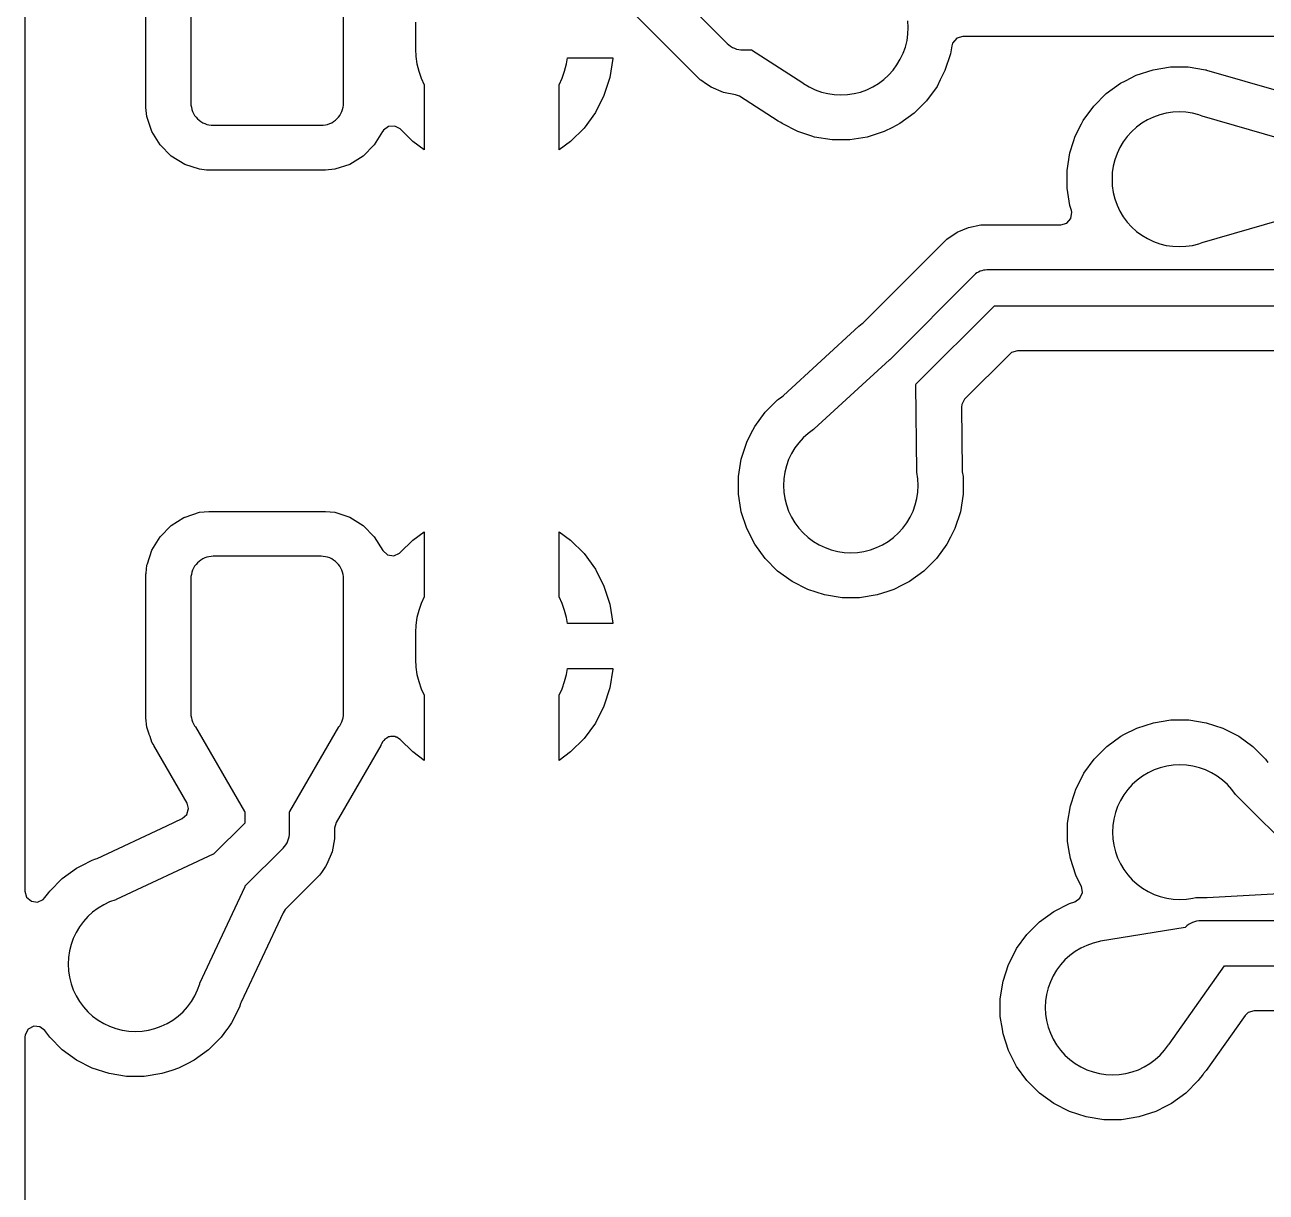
# Model space of a CAD drawing. Header units: metres. Extents: x 0.3 to 99.7, y 0.3 to 59.7.
# Drawn here: x 0.3 to 14.13, y 19.93 to 32.93 of the extents above; entities that cross this region are included whole.
import ezdxf

# ---------------------------------------------------------------- set-up
doc = ezdxf.new("R2010")
doc.units = ezdxf.units.M

msp = doc.modelspace()

# ---------------------------------------------------------------- linework, layer by layer
for points in [[(0.301, 36.45), (0.301, 23.281), (0.32, 23.214), (0.373, 23.169), (0.442, 23.159), (0.506, 23.188), (0.525, 23.209), (0.567, 23.266), (0.578, 23.282), (0.578, 23.282), (0.578, 23.282), (0.578, 23.282), (0.578, 23.282), (0.578, 23.282), (0.718, 23.422), (0.718, 23.422), (0.718, 23.422), (0.718, 23.422), (0.718, 23.422), (0.718, 23.422), (0.877, 23.537), (0.877, 23.537), (0.877, 23.537), (0.877, 23.537), (0.877, 23.537), (0.877, 23.537), (0.936, 23.568), (1.052, 23.627), (1.052, 23.627), (1.052, 23.627), (1.052, 23.627), (1.052, 23.627), (1.052, 23.627), (1.052, 23.627), (1.052, 23.627), (1.093, 23.64), (1.107, 23.645), (1.883, 24.008), (2.053, 24.088), (2.105, 24.134), (2.124, 24.201), (2.107, 24.262), (1.736, 24.904), (1.736, 24.904), (1.736, 24.904), (1.736, 24.904), (1.732, 24.914), (1.731, 24.915), (1.715, 24.941), (1.715, 24.941), (1.715, 24.941), (1.715, 24.941), (1.715, 24.941), (1.715, 24.941), (1.695, 25.002), (1.686, 25.024), (1.686, 25.024), (1.686, 25.024), (1.686, 25.024), (1.684, 25.03), (1.684, 25.03), (1.684, 25.03), (1.684, 25.03), (1.682, 25.04), (1.679, 25.051), (1.675, 25.064), (1.66, 25.108), (1.66, 25.108), (1.66, 25.108), (1.66, 25.108), (1.66, 25.108), (1.66, 25.108), (1.649, 25.211), (1.649, 25.211), (1.649, 25.211), (1.649, 25.211), (1.649, 26.811), (1.649, 26.811), (1.649, 26.811), (1.649, 26.811), (1.651, 26.824), (1.66, 26.913), (1.66, 26.913), (1.66, 26.913), (1.66, 26.913), (1.66, 26.913), (1.66, 26.913), (1.66, 26.913), (1.66, 26.913), (1.665, 26.927), (1.715, 27.08), (1.715, 27.08), (1.715, 27.08), (1.715, 27.08), (1.715, 27.08), (1.715, 27.08), (1.807, 27.229), (1.807, 27.229), (1.807, 27.229), (1.807, 27.229), (1.807, 27.229), (1.807, 27.229), (1.931, 27.353), (1.931, 27.353), (1.931, 27.353), (1.931, 27.353), (1.931, 27.353), (1.931, 27.353), (2.073, 27.441), (2.081, 27.446), (2.081, 27.446), (2.081, 27.446), (2.081, 27.446), (2.081, 27.446), (2.081, 27.446), (2.081, 27.446), (2.081, 27.446), (2.081, 27.446), (2.081, 27.446), (2.085, 27.447), (2.247, 27.501), (2.247, 27.501), (2.247, 27.501), (2.247, 27.501), (2.247, 27.501), (2.247, 27.501), (2.247, 27.501), (2.247, 27.501), (2.247, 27.501), (2.247, 27.501), (2.247, 27.501), (2.35, 27.511), (2.35, 27.511), (2.35, 27.511), (2.35, 27.511), (3.65, 27.511), (3.65, 27.511), (3.65, 27.511), (3.65, 27.511), (3.65, 27.511), (3.65, 27.511), (3.65, 27.511), (3.65, 27.511), (3.753, 27.501), (3.753, 27.501), (3.753, 27.501), (3.753, 27.501), (3.753, 27.501), (3.753, 27.501), (3.753, 27.501), (3.753, 27.501), (3.919, 27.446), (3.919, 27.446), (3.919, 27.446), (3.919, 27.446), (3.919, 27.446), (3.919, 27.446), (3.919, 27.446), (3.919, 27.446), (3.919, 27.446), (3.919, 27.446), (4.069, 27.353), (4.069, 27.353), (4.069, 27.353), (4.069, 27.353), (4.069, 27.353), (4.069, 27.353), (4.193, 27.229), (4.193, 27.229), (4.193, 27.229), (4.193, 27.229), (4.193, 27.229), (4.193, 27.229), (4.288, 27.074), (4.34, 27.027), (4.409, 27.016), (4.473, 27.044), (4.482, 27.052), (4.621, 27.19), (4.621, 27.19), (4.621, 27.19), (4.621, 27.19), (4.621, 27.19), (4.621, 27.19), (4.621, 27.19), (4.621, 27.19), (4.75, 27.284), (4.75, 27.284), (4.75, 27.284), (4.75, 27.284), (4.75, 27.284), (4.75, 27.284), (4.75, 27.284), (4.75, 27.284), (4.75, 27.284), (4.75, 27.284), (4.75, 27.284), (4.75, 27.284), (4.75, 27.284), (4.75, 27.284), (4.75, 27.284), (4.75, 27.284), (4.75, 27.284), (4.75, 27.284), (4.75, 27.284), (4.75, 27.284), (4.75, 27.284), (4.75, 27.284), (4.75, 27.284), (4.75, 27.284), (4.75, 27.284), (4.75, 27.284), (4.75, 27.284), (4.75, 27.284), (4.75, 27.284), (4.75, 27.284), (4.75, 27.284), (4.75, 27.284), (4.75, 27.284), (4.75, 27.284), (4.75, 27.284), (4.75, 27.284), (4.75, 27.284), (4.75, 27.284), (4.75, 27.284), (4.75, 27.284), (4.75, 27.284), (4.75, 27.284), (4.75, 27.284), (4.75, 27.284), (4.75, 27.284), (4.75, 27.284), (4.75, 26.56), (4.75, 26.56), (4.75, 26.56), (4.75, 26.56), (4.75, 26.56), (4.75, 26.56), (4.75, 26.56), (4.75, 26.56), (4.75, 26.56), (4.75, 26.56), (4.75, 26.56), (4.75, 26.56), (4.715, 26.486), (4.687, 26.407), (4.666, 26.327), (4.654, 26.244), (4.65, 26.161), (4.65, 25.861), (4.654, 25.777), (4.666, 25.695), (4.687, 25.614), (4.715, 25.535), (4.75, 25.462), (4.75, 25.462), (4.75, 25.462), (4.75, 25.462), (4.75, 25.462), (4.75, 25.462), (4.75, 25.462), (4.75, 25.462), (4.75, 25.462), (4.75, 25.462), (4.75, 25.462), (4.75, 25.462), (4.75, 24.737), (4.75, 24.737), (4.75, 24.737), (4.75, 24.737), (4.75, 24.737), (4.75, 24.737), (4.75, 24.737), (4.75, 24.737), (4.75, 24.737), (4.75, 24.737), (4.75, 24.737), (4.75, 24.737), (4.75, 24.737), (4.75, 24.737), (4.75, 24.737), (4.75, 24.737), (4.75, 24.737), (4.75, 24.737), (4.75, 24.737), (4.75, 24.737), (4.75, 24.737), (4.75, 24.737), (4.75, 24.737), (4.75, 24.737), (4.75, 24.737), (4.75, 24.737), (4.75, 24.737), (4.75, 24.737), (4.75, 24.737), (4.75, 24.737), (4.75, 24.737), (4.75, 24.737), (4.75, 24.737), (4.75, 24.737), (4.75, 24.737), (4.75, 24.737), (4.75, 24.737), (4.75, 24.737), (4.75, 24.737), (4.75, 24.737), (4.75, 24.737), (4.75, 24.737), (4.75, 24.737), (4.75, 24.737), (4.75, 24.737), (4.75, 24.737), (4.621, 24.831), (4.621, 24.831), (4.621, 24.831), (4.621, 24.831), (4.621, 24.831), (4.621, 24.831), (4.482, 24.97), (4.461, 24.981), (4.461, 24.981), (4.461, 24.981), (4.461, 24.981), (4.461, 24.981), (4.461, 24.981), (4.443, 24.996), (4.431, 24.997), (4.431, 24.997), (4.431, 24.997), (4.431, 24.997), (4.431, 24.997), (4.431, 24.997), (4.431, 24.997), (4.431, 24.997), (4.431, 24.997), (4.431, 24.997), (4.42, 25.003), (4.397, 25.002), (4.397, 25.002), (4.397, 25.002), (4.397, 25.002), (4.397, 25.002), (4.397, 25.002), (4.374, 25.005), (4.363, 24.999), (4.363, 24.999), (4.363, 24.999), (4.363, 24.999), (4.363, 24.999), (4.363, 24.999), (4.363, 24.999), (4.363, 24.999), (4.363, 24.999), (4.363, 24.999), (4.351, 24.998), (4.332, 24.984), (4.332, 24.984), (4.332, 24.984), (4.332, 24.984), (4.332, 24.984), (4.332, 24.984), (4.311, 24.974), (4.299, 24.959), (4.299, 24.959), (4.299, 24.959), (4.299, 24.959), (4.299, 24.959), (4.299, 24.959), (4.295, 24.956), (4.288, 24.947), (4.274, 24.923), (4.266, 24.908), (4.266, 24.908), (4.266, 24.908), (4.266, 24.908), (4.266, 24.908), (4.266, 24.908), (4.266, 24.908), (4.266, 24.908), (4.266, 24.908), (4.266, 24.908), (4.266, 24.908), (4.266, 24.908), (4.266, 24.908), (4.266, 24.908), (4.266, 24.908), (4.266, 24.908), (4.266, 24.908), (4.266, 24.908), (4.266, 24.908), (4.266, 24.908), (4.266, 24.908), (4.266, 24.908), (4.266, 24.908), (4.266, 24.908), (4.266, 24.908), (4.266, 24.908), (4.266, 24.908), (4.266, 24.908), (4.266, 24.908), (4.266, 24.908), (4.266, 24.908), (4.266, 24.908), (4.266, 24.908), (4.266, 24.908), (4.266, 24.908), (4.265, 24.906), (4.265, 24.906), (4.265, 24.906), (4.265, 24.906), (4.264, 24.904), (4.264, 24.904), (4.264, 24.904), (4.264, 24.904), (4.264, 24.904), (3.767, 24.045), (3.751, 23.983), (3.751, 23.862), (3.751, 23.862), (3.751, 23.862), (3.751, 23.862), (3.751, 23.862), (3.751, 23.862), (3.751, 23.862), (3.751, 23.862), (3.751, 23.862), (3.751, 23.862), (3.751, 23.862), (3.751, 23.862), (3.751, 23.862), (3.751, 23.862), (3.751, 23.862), (3.751, 23.862), (3.751, 23.862), (3.751, 23.862), (3.751, 23.862), (3.751, 23.862), (3.751, 23.862), (3.751, 23.862), (3.751, 23.862), (3.751, 23.862), (3.751, 23.862), (3.751, 23.862), (3.751, 23.862), (3.751, 23.862), (3.751, 23.862), (3.751, 23.862), (3.751, 23.862), (3.751, 23.862), (3.751, 23.862), (3.751, 23.862), (3.751, 23.862), (3.751, 23.862), (3.751, 23.862), (3.751, 23.862), (3.751, 23.862), (3.722, 23.717), (3.722, 23.717), (3.722, 23.717), (3.722, 23.717), (3.722, 23.717), (3.722, 23.717), (3.722, 23.717), (3.722, 23.717), (3.665, 23.58), (3.665, 23.58), (3.665, 23.58), (3.665, 23.58), (3.665, 23.58), (3.665, 23.58), (3.665, 23.58), (3.665, 23.58), (3.665, 23.58), (3.665, 23.58), (3.665, 23.58), (3.665, 23.58), (3.665, 23.58), (3.665, 23.58), (3.665, 23.58), (3.648, 23.555), (3.603, 23.487), (3.583, 23.457), (3.583, 23.457), (3.583, 23.457), (3.583, 23.457), (3.583, 23.457), (3.583, 23.457), (3.583, 23.457), (3.201, 23.075), (3.177, 23.04), (2.71, 22.043), (2.704, 22.028), (2.691, 21.988), (2.691, 21.988), (2.691, 21.988), (2.691, 21.988), (2.691, 21.988), (2.691, 21.988), (2.691, 21.988), (2.691, 21.988), (2.602, 21.812), (2.602, 21.812), (2.602, 21.812), (2.602, 21.812), (2.602, 21.812), (2.602, 21.812), (2.602, 21.812), (2.571, 21.771), (2.571, 21.771), (2.571, 21.771), (2.571, 21.771), (2.571, 21.771), (2.571, 21.771), (2.571, 21.771), (2.571, 21.769), (2.571, 21.769), (2.549, 21.738), (2.549, 21.738), (2.549, 21.738), (2.549, 21.738), (2.549, 21.738), (2.549, 21.738), (2.546, 21.735), (2.486, 21.653), (2.486, 21.653), (2.486, 21.653), (2.486, 21.653), (2.486, 21.653), (2.486, 21.653), (2.347, 21.514), (2.347, 21.514), (2.347, 21.514), (2.347, 21.514), (2.347, 21.514), (2.347, 21.514), (2.188, 21.398), (2.188, 21.398), (2.188, 21.398), (2.188, 21.398), (2.188, 21.398), (2.188, 21.398), (2.11, 21.359), (2.012, 21.309), (2.012, 21.309), (2.012, 21.309), (2.012, 21.309), (2.012, 21.309), (2.012, 21.309), (2.012, 21.309), (2.012, 21.309), (2.012, 21.309), (2.012, 21.309), (2.012, 21.309), (2.012, 21.309), (2.012, 21.309), (2.012, 21.309), (2.012, 21.309), (2.012, 21.309), (2.012, 21.309), (2.012, 21.309), (2.012, 21.309), (2.012, 21.309), (2.012, 21.309), (1.937, 21.284), (1.825, 21.248), (1.825, 21.248), (1.825, 21.248), (1.825, 21.248), (1.825, 21.248), (1.825, 21.248), (1.631, 21.217), (1.631, 21.217), (1.631, 21.217), (1.631, 21.217), (1.631, 21.217), (1.631, 21.217), (1.434, 21.217), (1.434, 21.217), (1.434, 21.217), (1.434, 21.217), (1.434, 21.217), (1.434, 21.217), (1.239, 21.248), (1.239, 21.248), (1.239, 21.248), (1.239, 21.248), (1.239, 21.248), (1.239, 21.248), (1.052, 21.309), (1.052, 21.309), (1.052, 21.309), (1.052, 21.309), (1.052, 21.309), (1.052, 21.309), (0.877, 21.398), (0.877, 21.398), (0.877, 21.398), (0.877, 21.398), (0.877, 21.398), (0.877, 21.398), (0.718, 21.514), (0.718, 21.514), (0.718, 21.514), (0.718, 21.514), (0.718, 21.514), (0.718, 21.514), (0.578, 21.653), (0.578, 21.653), (0.578, 21.653), (0.578, 21.653), (0.578, 21.653), (0.578, 21.653), (0.525, 21.727), (0.469, 21.77), (0.4, 21.776), (0.338, 21.743), (0.304, 21.682), (0.301, 21.654), (0.301, 11.315)], [(6.396, 34.45), (8.123, 32.723), (8.141, 32.707), (8.161, 32.692), (8.182, 32.679), (8.204, 32.669), (8.227, 32.661), (8.251, 32.655), (8.275, 32.651), (8.3, 32.65), (8.393, 32.65), (8.393, 32.65), (8.393, 32.65), (8.393, 32.65), (8.393, 32.65), (8.393, 32.65), (8.393, 32.65), (8.393, 32.65), (8.393, 32.65), (8.393, 32.65), (8.393, 32.65), (8.393, 32.65), (8.393, 32.65), (8.393, 32.65), (8.964, 32.283), (8.965, 32.282)], [(4.65, 32.961), (4.65, 32.661), (4.654, 32.577), (4.666, 32.495), (4.687, 32.414), (4.715, 32.335), (4.75, 32.262), (4.75, 32.262), (4.75, 32.262), (4.75, 32.262), (4.75, 32.262), (4.75, 32.262), (4.75, 32.262), (4.75, 32.262), (4.75, 32.262), (4.75, 32.262), (4.75, 31.537), (4.75, 31.537), (4.75, 31.537), (4.75, 31.537), (4.75, 31.537), (4.75, 31.537), (4.75, 31.537), (4.75, 31.537), (4.75, 31.537), (4.75, 31.537), (4.75, 31.537), (4.75, 31.537), (4.75, 31.537), (4.75, 31.537), (4.75, 31.537), (4.75, 31.537), (4.75, 31.537), (4.75, 31.537), (4.75, 31.537), (4.75, 31.537), (4.75, 31.537), (4.75, 31.537), (4.75, 31.537), (4.75, 31.537), (4.75, 31.537), (4.75, 31.537), (4.75, 31.537), (4.75, 31.537), (4.75, 31.537), (4.75, 31.537), (4.75, 31.537), (4.75, 31.537), (4.75, 31.537), (4.75, 31.537), (4.75, 31.537), (4.75, 31.537), (4.75, 31.537), (4.75, 31.537), (4.75, 31.537), (4.75, 31.537), (4.75, 31.537), (4.75, 31.537), (4.75, 31.537), (4.75, 31.537), (4.75, 31.537), (4.75, 31.537), (4.621, 31.631), (4.621, 31.631), (4.621, 31.631), (4.621, 31.631), (4.621, 31.631), (4.621, 31.631), (4.482, 31.77), (4.42, 31.803), (4.351, 31.798), (4.295, 31.756), (4.288, 31.747), (4.285, 31.741), (4.285, 31.741), (4.285, 31.741), (4.285, 31.741), (4.285, 31.741), (4.285, 31.741), (4.285, 31.741), (4.193, 31.592), (4.193, 31.592), (4.193, 31.592), (4.193, 31.592), (4.193, 31.592), (4.193, 31.592), (4.069, 31.468), (4.069, 31.468), (4.069, 31.468), (4.069, 31.468), (4.069, 31.468), (4.069, 31.468), (3.919, 31.376), (3.919, 31.376), (3.919, 31.376), (3.919, 31.376), (3.919, 31.376), (3.919, 31.376), (3.753, 31.321), (3.753, 31.321), (3.753, 31.321), (3.753, 31.321), (3.753, 31.321), (3.753, 31.321), (3.65, 31.31), (3.65, 31.31), (3.65, 31.31), (3.65, 31.31), (2.35, 31.31), (2.35, 31.31), (2.35, 31.31), (2.35, 31.31), (2.346, 31.311), (2.324, 31.313), (2.247, 31.321), (2.247, 31.321), (2.247, 31.321), (2.247, 31.321), (2.247, 31.321), (2.247, 31.321), (2.081, 31.376), (2.081, 31.376), (2.081, 31.376), (2.081, 31.376), (2.081, 31.376), (2.081, 31.376), (1.931, 31.468), (1.931, 31.468), (1.931, 31.468), (1.931, 31.468), (1.931, 31.468), (1.931, 31.468), (1.807, 31.592), (1.807, 31.592), (1.807, 31.592), (1.807, 31.592), (1.807, 31.592), (1.807, 31.592), (1.715, 31.741), (1.715, 31.741), (1.715, 31.741), (1.715, 31.741), (1.715, 31.741), (1.715, 31.741), (1.66, 31.908), (1.66, 31.908), (1.66, 31.908), (1.66, 31.908), (1.66, 31.908), (1.66, 31.908), (1.649, 32.011), (1.649, 32.011), (1.649, 32.011), (1.649, 32.011), (1.649, 33.611)], [(2.15, 33.561), (2.15, 32.061), (2.151, 32.036), (2.155, 32.012), (2.161, 31.988), (2.169, 31.965), (2.18, 31.943), (2.192, 31.922), (2.207, 31.902), (2.223, 31.884), (2.241, 31.867), (2.261, 31.853), (2.282, 31.84), (2.304, 31.83), (2.327, 31.821), (2.351, 31.815), (2.375, 31.812), (2.4, 31.811), (3.6, 31.811), (3.625, 31.812), (3.649, 31.815), (3.673, 31.821), (3.696, 31.83), (3.718, 31.84), (3.739, 31.853), (3.759, 31.867), (3.777, 31.884), (3.793, 31.902), (3.808, 31.922), (3.82, 31.943), (3.831, 31.965), (3.839, 31.988), (3.845, 32.012), (3.849, 32.036), (3.85, 32.061), (3.85, 33.561)], [(42.458, 32.799), (10.746, 32.799), (10.679, 32.78), (10.633, 32.727), (10.624, 32.695), (10.61, 32.607), (10.61, 32.607), (10.61, 32.607), (10.61, 32.607), (10.61, 32.607), (10.61, 32.607), (10.549, 32.42), (10.549, 32.42), (10.549, 32.42), (10.549, 32.42), (10.549, 32.42), (10.549, 32.42), (10.496, 32.317), (10.46, 32.245), (10.46, 32.245), (10.46, 32.245), (10.46, 32.245), (10.46, 32.245), (10.46, 32.245), (10.344, 32.085), (10.344, 32.085), (10.344, 32.085), (10.344, 32.085), (10.344, 32.085), (10.344, 32.085), (10.205, 31.946), (10.205, 31.946), (10.205, 31.946), (10.205, 31.946), (10.205, 31.946), (10.205, 31.946), (10.045, 31.83), (10.045, 31.83), (10.045, 31.83), (10.045, 31.83), (10.045, 31.83), (10.045, 31.83), (9.963, 31.788), (9.87, 31.741), (9.87, 31.741), (9.87, 31.741), (9.87, 31.741), (9.87, 31.741), (9.87, 31.741), (9.87, 31.741), (9.87, 31.741), (9.87, 31.741), (9.87, 31.741), (9.87, 31.741), (9.87, 31.741), (9.87, 31.741), (9.87, 31.741), (9.87, 31.741), (9.87, 31.741), (9.87, 31.741), (9.87, 31.741), (9.87, 31.741), (9.87, 31.741), (9.87, 31.741), (9.77, 31.709), (9.683, 31.68), (9.683, 31.68), (9.683, 31.68), (9.683, 31.68), (9.683, 31.68), (9.683, 31.68), (9.488, 31.649), (9.488, 31.649), (9.488, 31.649), (9.488, 31.649), (9.488, 31.649), (9.488, 31.649), (9.292, 31.649), (9.292, 31.649), (9.292, 31.649), (9.292, 31.649), (9.292, 31.649), (9.292, 31.649), (9.097, 31.68), (9.097, 31.68), (9.097, 31.68), (9.097, 31.68), (9.097, 31.68), (9.097, 31.68), (9.067, 31.69), (8.91, 31.741), (8.91, 31.741), (8.91, 31.741), (8.91, 31.741), (8.91, 31.741), (8.91, 31.741), (8.735, 31.83), (8.735, 31.83), (8.735, 31.83), (8.735, 31.83), (8.735, 31.83), (8.735, 31.83), (8.72, 31.841), (8.698, 31.854), (8.69, 31.857), (8.69, 31.857), (8.69, 31.857), (8.69, 31.857), (8.26, 32.134), (8.217, 32.151), (8.081, 32.178), (8.081, 32.178), (8.081, 32.178), (8.081, 32.178), (8.081, 32.178), (8.081, 32.178), (7.945, 32.235), (7.945, 32.235), (7.945, 32.235), (7.945, 32.235), (7.945, 32.235), (7.945, 32.235), (7.891, 32.271), (7.891, 32.271), (7.891, 32.271), (7.891, 32.271), (7.891, 32.271), (7.891, 32.271), (7.891, 32.271), (7.891, 32.271), (7.891, 32.271), (7.891, 32.271), (7.891, 32.271), (7.891, 32.271), (7.891, 32.271), (7.891, 32.271), (7.891, 32.271), (7.828, 32.313), (7.822, 32.317), (7.822, 32.317), (7.822, 32.317), (7.822, 32.317), (7.822, 32.317), (7.822, 32.317), (7.052, 33.087)], [(8.965, 32.282), (8.965, 32.282), (8.965, 32.282), (8.965, 32.282), (8.965, 32.282), (8.965, 32.282), (8.965, 32.282), (8.965, 32.282), (8.965, 32.282), (8.965, 32.282), (8.965, 32.282), (8.965, 32.282), (8.973, 32.276), (9.036, 32.239), (9.103, 32.207), (9.172, 32.182), (9.244, 32.164), (9.316, 32.154), (9.39, 32.15), (9.464, 32.154), (9.536, 32.164), (9.608, 32.182), (9.677, 32.207), (9.744, 32.239), (9.807, 32.276), (9.866, 32.32), (9.92, 32.37), (9.97, 32.424), (10.014, 32.483), (10.051, 32.546), (10.083, 32.613), (10.108, 32.682), (10.126, 32.754), (10.136, 32.826), (10.14, 32.9), (10.136, 32.974)], [(6.25, 31.537), (6.25, 31.537), (6.25, 31.537), (6.25, 31.537), (6.25, 31.537), (6.25, 31.537), (6.25, 31.537), (6.25, 31.537), (6.25, 31.537), (6.25, 31.537), (6.25, 31.537), (6.25, 31.537), (6.25, 31.537), (6.25, 31.537), (6.25, 31.537), (6.25, 31.537), (6.25, 31.537), (6.25, 31.537), (6.25, 31.537), (6.25, 31.537), (6.25, 31.537), (6.25, 31.537), (6.25, 31.537), (6.25, 31.537), (6.25, 31.537), (6.25, 31.537), (6.25, 31.537), (6.25, 31.537), (6.25, 31.537), (6.25, 31.537), (6.25, 31.537), (6.25, 31.537), (6.25, 31.537), (6.25, 31.537), (6.25, 31.537), (6.25, 31.537), (6.25, 31.537), (6.25, 31.537), (6.25, 31.537), (6.25, 31.537), (6.25, 31.537), (6.25, 31.537), (6.25, 31.537), (6.25, 31.537), (6.25, 31.537), (6.25, 31.537), (6.25, 32.262), (6.25, 32.262), (6.25, 32.262), (6.25, 32.262), (6.25, 32.262), (6.25, 32.262), (6.25, 32.262), (6.25, 32.262), (6.25, 32.262), (6.25, 32.262), (6.285, 32.335), (6.313, 32.414), (6.334, 32.495), (6.343, 32.561), (6.343, 32.561), (6.343, 32.561), (6.343, 32.561), (6.343, 32.561), (6.343, 32.561), (6.343, 32.561), (6.343, 32.561), (6.343, 32.561), (6.343, 32.561), (6.343, 32.561), (6.343, 32.561), (6.343, 32.561), (6.343, 32.561), (6.343, 32.561), (6.343, 32.561), (6.343, 32.561), (6.343, 32.561), (6.343, 32.561), (6.343, 32.561), (6.343, 32.561), (6.343, 32.561), (6.343, 32.561), (6.343, 32.561), (6.343, 32.561), (6.343, 32.561), (6.343, 32.561), (6.343, 32.561), (6.343, 32.561), (6.343, 32.561), (6.85, 32.561), (6.85, 32.561), (6.85, 32.561), (6.85, 32.561), (6.85, 32.561), (6.85, 32.561), (6.85, 32.561), (6.85, 32.561), (6.85, 32.561), (6.85, 32.561), (6.85, 32.561), (6.85, 32.561), (6.85, 32.561), (6.85, 32.561), (6.85, 32.561), (6.85, 32.561), (6.85, 32.561), (6.85, 32.561), (6.85, 32.561), (6.85, 32.561), (6.85, 32.561), (6.85, 32.561), (6.85, 32.561), (6.85, 32.561), (6.85, 32.561), (6.85, 32.561), (6.85, 32.561), (6.85, 32.561), (6.85, 32.561), (6.85, 32.561), (6.85, 32.561), (6.85, 32.561), (6.85, 32.561), (6.85, 32.561), (6.85, 32.554), (6.85, 32.554), (6.85, 32.554), (6.85, 32.554), (6.85, 32.554), (6.85, 32.554), (6.817, 32.345), (6.817, 32.345), (6.817, 32.345), (6.817, 32.345), (6.817, 32.345), (6.817, 32.345), (6.817, 32.345), (6.817, 32.345), (6.817, 32.345), (6.751, 32.142), (6.751, 32.142), (6.751, 32.142), (6.751, 32.142), (6.751, 32.142), (6.751, 32.142), (6.655, 31.953), (6.655, 31.953), (6.655, 31.953), (6.655, 31.953), (6.655, 31.953), (6.655, 31.953), (6.53, 31.781), (6.53, 31.781), (6.53, 31.781), (6.53, 31.781), (6.53, 31.781), (6.53, 31.781), (6.53, 31.781), (6.53, 31.781), (6.379, 31.631), (6.379, 31.631), (6.379, 31.631), (6.379, 31.631), (6.379, 31.631), (6.379, 31.631), (6.379, 31.631), (6.379, 31.631), (6.25, 31.537)], [(36.961, 29.299), (11.357, 29.299), (11.29, 29.28), (11.27, 29.263), (10.768, 28.762), (10.735, 28.7), (10.732, 28.672), (10.741, 27.968), (10.742, 27.95), (10.751, 27.898), (10.751, 27.898), (10.751, 27.898), (10.751, 27.898), (10.751, 27.898), (10.751, 27.898), (10.751, 27.702), (10.751, 27.702), (10.751, 27.702), (10.751, 27.702), (10.751, 27.702), (10.751, 27.702), (10.72, 27.507), (10.72, 27.507), (10.72, 27.507), (10.72, 27.507), (10.72, 27.507), (10.72, 27.507), (10.659, 27.32), (10.659, 27.32), (10.659, 27.32), (10.659, 27.32), (10.659, 27.32), (10.659, 27.32), (10.609, 27.222), (10.57, 27.145), (10.57, 27.145), (10.57, 27.145), (10.57, 27.145), (10.57, 27.145), (10.57, 27.145), (10.454, 26.985), (10.454, 26.985), (10.454, 26.985), (10.454, 26.985), (10.454, 26.985), (10.454, 26.985), (10.315, 26.846), (10.315, 26.846), (10.315, 26.846), (10.315, 26.846), (10.315, 26.846), (10.315, 26.846), (10.155, 26.73), (10.155, 26.73), (10.155, 26.73), (10.155, 26.73), (10.155, 26.73), (10.155, 26.73), (10.073, 26.688), (9.98, 26.641), (9.98, 26.641), (9.98, 26.641), (9.98, 26.641), (9.98, 26.641), (9.98, 26.641), (9.98, 26.641), (9.98, 26.641), (9.98, 26.641), (9.98, 26.641), (9.98, 26.641), (9.98, 26.641), (9.98, 26.641), (9.98, 26.641), (9.98, 26.641), (9.98, 26.641), (9.98, 26.641), (9.98, 26.641), (9.98, 26.641), (9.98, 26.641), (9.98, 26.641), (9.911, 26.619), (9.793, 26.58), (9.793, 26.58), (9.793, 26.58), (9.793, 26.58), (9.793, 26.58), (9.793, 26.58), (9.598, 26.549), (9.598, 26.549), (9.598, 26.549), (9.598, 26.549), (9.598, 26.549), (9.598, 26.549), (9.402, 26.549), (9.402, 26.549), (9.402, 26.549), (9.402, 26.549), (9.402, 26.549), (9.402, 26.549), (9.207, 26.58), (9.207, 26.58), (9.207, 26.58), (9.207, 26.58), (9.207, 26.58), (9.207, 26.58), (9.02, 26.641), (9.02, 26.641), (9.02, 26.641), (9.02, 26.641), (9.02, 26.641), (9.02, 26.641), (8.845, 26.73), (8.845, 26.73), (8.845, 26.73), (8.845, 26.73), (8.845, 26.73), (8.845, 26.73), (8.685, 26.846), (8.685, 26.846), (8.685, 26.846), (8.685, 26.846), (8.685, 26.846), (8.685, 26.846), (8.546, 26.985), (8.546, 26.985), (8.546, 26.985), (8.546, 26.985), (8.546, 26.985), (8.546, 26.985), (8.43, 27.145), (8.43, 27.145), (8.43, 27.145), (8.43, 27.145), (8.43, 27.145), (8.43, 27.145), (8.341, 27.32), (8.341, 27.32), (8.341, 27.32), (8.341, 27.32), (8.341, 27.32), (8.341, 27.32), (8.28, 27.507), (8.28, 27.507), (8.28, 27.507), (8.28, 27.507), (8.28, 27.507), (8.28, 27.507), (8.276, 27.532), (8.249, 27.702), (8.249, 27.702), (8.249, 27.702), (8.249, 27.702), (8.249, 27.702), (8.249, 27.702), (8.249, 27.898), (8.249, 27.898), (8.249, 27.898), (8.249, 27.898), (8.249, 27.898), (8.249, 27.898), (8.28, 28.093), (8.28, 28.093), (8.28, 28.093), (8.28, 28.093), (8.28, 28.093), (8.28, 28.093), (8.309, 28.18), (8.341, 28.28), (8.341, 28.28), (8.341, 28.28), (8.341, 28.28), (8.341, 28.28), (8.341, 28.28), (8.341, 28.28), (8.341, 28.28), (8.341, 28.28), (8.341, 28.28), (8.341, 28.28), (8.341, 28.28), (8.341, 28.28), (8.341, 28.28), (8.341, 28.28), (8.341, 28.28), (8.341, 28.28), (8.341, 28.28), (8.341, 28.28), (8.341, 28.28), (8.341, 28.28), (8.388, 28.373), (8.43, 28.455), (8.43, 28.455), (8.43, 28.455), (8.43, 28.455), (8.43, 28.455), (8.43, 28.455), (8.546, 28.615), (8.546, 28.615), (8.546, 28.615), (8.546, 28.615), (8.546, 28.615), (8.546, 28.615), (8.685, 28.754), (8.685, 28.754), (8.685, 28.754), (8.685, 28.754), (8.685, 28.754), (8.685, 28.754), (8.696, 28.762), (8.731, 28.787), (8.749, 28.802), (8.75, 28.803), (8.75, 28.803), (8.75, 28.803), (8.75, 28.803), (9.591, 29.573), (9.591, 29.573), (9.591, 29.573), (9.591, 29.573), (9.628, 29.604), (9.628, 29.604), (9.628, 29.604), (9.628, 29.604), (9.628, 29.604), (9.628, 29.604), (9.628, 29.604), (9.628, 29.604), (9.628, 29.604), (9.628, 29.604), (9.628, 29.604), (9.628, 29.604), (9.628, 29.604), (9.628, 29.604), (9.628, 29.604), (9.628, 29.604), (9.628, 29.604), (9.628, 29.604), (9.628, 29.604), (9.628, 29.604), (9.628, 29.604), (9.628, 29.604), (9.628, 29.604), (9.628, 29.604), (9.628, 29.604), (9.628, 29.604), (9.628, 29.604), (9.628, 29.604), (9.628, 29.604), (9.628, 29.604), (9.628, 29.604), (9.628, 29.604), (9.628, 29.604), (9.628, 29.604), (9.628, 29.604), (9.638, 29.612), (10.569, 30.544), (10.569, 30.544), (10.569, 30.544), (10.569, 30.544), (10.569, 30.544), (10.569, 30.544), (10.569, 30.544), (10.684, 30.621), (10.684, 30.621), (10.684, 30.621), (10.684, 30.621), (10.684, 30.621), (10.684, 30.621), (10.812, 30.674), (10.812, 30.674), (10.812, 30.674), (10.812, 30.674), (10.812, 30.674), (10.812, 30.674), (10.812, 30.674), (10.812, 30.674), (10.947, 30.701), (10.947, 30.701), (10.947, 30.701), (10.947, 30.701), (10.947, 30.701), (10.947, 30.701), (11.839, 30.701), (11.906, 30.72), (11.951, 30.773), (11.961, 30.842), (11.957, 30.863), (11.939, 30.917), (11.939, 30.917), (11.939, 30.917), (11.939, 30.917), (11.939, 30.917), (11.939, 30.917), (11.908, 31.112), (11.908, 31.112), (11.908, 31.112), (11.908, 31.112), (11.908, 31.112), (11.908, 31.112), (11.908, 31.308), (11.908, 31.308), (11.908, 31.308), (11.908, 31.308), (11.908, 31.308), (11.908, 31.308), (11.939, 31.503), (11.939, 31.503), (11.939, 31.503), (11.939, 31.503), (11.939, 31.503), (11.939, 31.503), (11.981, 31.631), (12, 31.69), (12, 31.69), (12, 31.69), (12, 31.69), (12, 31.69), (12, 31.69), (12, 31.69), (12, 31.69), (12, 31.69), (12, 31.69), (12, 31.69), (12, 31.69), (12, 31.69), (12, 31.69), (12, 31.69), (12, 31.69), (12, 31.69), (12, 31.69), (12, 31.69), (12, 31.69), (12, 31.69), (12.07, 31.828), (12.089, 31.865), (12.089, 31.865), (12.089, 31.865), (12.089, 31.865), (12.089, 31.865), (12.089, 31.865), (12.205, 32.025), (12.205, 32.025), (12.205, 32.025), (12.205, 32.025), (12.205, 32.025), (12.205, 32.025), (12.344, 32.164), (12.344, 32.164), (12.344, 32.164), (12.344, 32.164), (12.344, 32.164), (12.344, 32.164), (12.503, 32.28), (12.503, 32.28), (12.503, 32.28), (12.503, 32.28), (12.503, 32.28), (12.503, 32.28), (12.559, 32.308), (12.679, 32.369), (12.679, 32.369), (12.679, 32.369), (12.679, 32.369), (12.679, 32.369), (12.679, 32.369), (12.866, 32.43), (12.866, 32.43), (12.866, 32.43), (12.866, 32.43), (12.866, 32.43), (12.866, 32.43), (13.06, 32.461), (13.06, 32.461), (13.06, 32.461), (13.06, 32.461), (13.06, 32.461), (13.06, 32.461), (13.257, 32.461), (13.257, 32.461), (13.257, 32.461), (13.257, 32.461), (13.257, 32.461), (13.257, 32.461), (13.451, 32.43), (13.451, 32.43), (13.451, 32.43), (13.451, 32.43), (13.451, 32.43), (13.451, 32.43), (13.457, 32.428), (13.461, 32.427), (13.461, 32.427), (14.716, 32.065)], [(14.636, 31.562), (13.415, 31.914), (13.415, 31.914), (13.415, 31.914), (13.415, 31.914), (13.376, 31.928), (13.305, 31.946), (13.232, 31.956), (13.159, 31.96), (13.085, 31.956), (13.012, 31.946), (12.941, 31.928), (12.872, 31.903), (12.805, 31.871), (12.742, 31.834), (12.683, 31.79), (12.628, 31.74), (12.579, 31.686), (12.535, 31.627), (12.497, 31.564), (12.466, 31.497), (12.441, 31.428), (12.423, 31.356), (12.412, 31.284), (12.409, 31.21), (12.412, 31.136), (12.423, 31.064), (12.441, 30.992), (12.466, 30.923), (12.497, 30.856), (12.535, 30.793), (12.579, 30.734), (12.628, 30.68), (12.683, 30.63), (12.742, 30.586), (12.805, 30.549), (12.872, 30.517), (12.941, 30.492), (13.012, 30.474), (13.085, 30.464), (13.159, 30.46), (13.232, 30.464), (13.305, 30.474), (13.376, 30.492), (13.415, 30.506), (13.415, 30.506), (13.415, 30.506), (13.415, 30.506), (14.636, 30.858)], [(39.4, 30.2), (11.016, 30.2), (10.996, 30.199), (10.977, 30.196), (10.958, 30.191), (10.939, 30.185), (10.922, 30.176), (10.905, 30.166), (10.889, 30.155), (10.874, 30.141), (9.933, 29.2), (9.933, 29.2), (9.933, 29.2), (9.933, 29.2), (9.933, 29.2), (9.933, 29.2), (9.933, 29.2), (9.933, 29.2), (9.933, 29.2), (9.933, 29.2), (9.932, 29.2), (9.626, 28.92), (9.091, 28.43), (9.089, 28.427), (9.089, 28.427), (9.089, 28.427), (9.089, 28.427), (9.089, 28.427), (9.089, 28.427), (9.089, 28.427), (9.089, 28.427), (9.089, 28.427), (9.089, 28.427), (9.089, 28.427), (9.089, 28.427), (9.089, 28.427), (9.089, 28.427), (9.083, 28.424), (9.024, 28.38), (8.97, 28.33), (8.92, 28.276), (8.876, 28.217), (8.839, 28.154), (8.807, 28.087), (8.782, 28.018), (8.764, 27.946), (8.754, 27.874), (8.75, 27.8), (8.754, 27.726), (8.764, 27.654), (8.782, 27.582), (8.807, 27.513), (8.839, 27.446), (8.876, 27.383), (8.92, 27.324), (8.97, 27.27), (9.024, 27.22), (9.083, 27.176), (9.146, 27.139), (9.213, 27.107), (9.282, 27.082), (9.354, 27.064), (9.426, 27.054), (9.5, 27.05), (9.574, 27.054), (9.646, 27.064), (9.718, 27.082), (9.787, 27.107), (9.854, 27.139), (9.917, 27.176), (9.976, 27.22), (10.03, 27.27), (10.08, 27.324), (10.124, 27.383), (10.161, 27.446), (10.193, 27.513), (10.218, 27.582), (10.236, 27.654), (10.246, 27.726), (10.25, 27.8), (10.246, 27.874), (10.236, 27.946), (10.234, 27.952), (10.234, 27.952), (10.234, 27.952), (10.234, 27.952), (10.234, 27.952), (10.234, 27.952), (10.234, 27.952), (10.234, 27.952), (10.234, 27.952), (10.234, 27.952), (10.234, 27.952), (10.234, 27.952), (10.235, 27.956), (10.223, 28.92), (10.222, 28.923), (10.222, 28.923), (10.222, 28.923), (10.222, 28.923), (10.222, 28.923), (10.222, 28.923), (10.222, 28.923), (10.222, 28.923), (10.222, 28.923), (10.222, 28.923), (10.222, 28.923), (10.222, 28.923), (10.222, 28.923), (10.222, 28.923), (10.222, 28.923), (10.222, 28.923), (10.222, 28.923), (10.222, 28.923), (10.222, 28.923), (10.222, 28.923), (10.222, 28.923), (10.222, 28.923), (10.222, 28.923), (10.222, 28.923), (10.222, 28.923), (10.222, 28.923), (11.099, 29.8), (11.099, 29.8), (11.099, 29.8), (11.099, 29.8), (11.099, 29.8), (11.099, 29.8), (11.099, 29.8), (11.099, 29.8), (11.099, 29.8), (11.099, 29.8), (11.099, 29.8), (11.099, 29.8), (11.099, 29.8), (11.099, 29.8), (11.099, 29.8), (11.099, 29.8), (11.099, 29.8), (11.099, 29.8), (39.317, 29.8)], [(6.25, 26.56), (6.25, 26.56), (6.25, 26.56), (6.25, 26.56), (6.25, 26.56), (6.25, 26.56), (6.25, 26.56), (6.25, 26.56), (6.25, 26.56), (6.25, 26.56), (6.25, 26.56), (6.25, 26.56), (6.25, 27.284), (6.25, 27.284), (6.25, 27.284), (6.25, 27.284), (6.25, 27.284), (6.25, 27.284), (6.25, 27.284), (6.25, 27.284), (6.25, 27.284), (6.25, 27.284), (6.25, 27.284), (6.25, 27.284), (6.25, 27.284), (6.25, 27.284), (6.25, 27.284), (6.25, 27.284), (6.25, 27.284), (6.25, 27.284), (6.25, 27.284), (6.25, 27.284), (6.25, 27.284), (6.25, 27.284), (6.25, 27.284), (6.25, 27.284), (6.25, 27.284), (6.25, 27.284), (6.25, 27.284), (6.25, 27.284), (6.25, 27.284), (6.25, 27.284), (6.25, 27.284), (6.25, 27.284), (6.25, 27.284), (6.25, 27.284), (6.25, 27.284), (6.25, 27.284), (6.25, 27.284), (6.25, 27.284), (6.25, 27.284), (6.25, 27.284), (6.25, 27.284), (6.25, 27.284), (6.25, 27.284), (6.25, 27.284), (6.25, 27.284), (6.25, 27.284), (6.379, 27.19), (6.379, 27.19), (6.379, 27.19), (6.379, 27.19), (6.379, 27.19), (6.379, 27.19), (6.379, 27.19), (6.379, 27.19), (6.53, 27.04), (6.53, 27.04), (6.53, 27.04), (6.53, 27.04), (6.53, 27.04), (6.53, 27.04), (6.53, 27.04), (6.53, 27.04), (6.655, 26.868), (6.655, 26.868), (6.655, 26.868), (6.655, 26.868), (6.655, 26.868), (6.655, 26.868), (6.751, 26.679), (6.751, 26.679), (6.751, 26.679), (6.751, 26.679), (6.751, 26.679), (6.751, 26.679), (6.817, 26.477), (6.817, 26.477), (6.817, 26.477), (6.817, 26.477), (6.817, 26.477), (6.817, 26.477), (6.817, 26.477), (6.817, 26.477), (6.817, 26.477), (6.85, 26.267), (6.85, 26.267), (6.85, 26.267), (6.85, 26.267), (6.85, 26.267), (6.85, 26.267), (6.85, 26.261), (6.85, 26.261), (6.85, 26.261), (6.85, 26.261), (6.85, 26.261), (6.85, 26.261), (6.85, 26.261), (6.85, 26.261), (6.85, 26.261), (6.85, 26.261), (6.85, 26.261), (6.85, 26.261), (6.85, 26.261), (6.85, 26.261), (6.85, 26.261), (6.85, 26.261), (6.85, 26.261), (6.85, 26.261), (6.85, 26.261), (6.85, 26.261), (6.85, 26.261), (6.85, 26.261), (6.85, 26.261), (6.85, 26.261), (6.85, 26.261), (6.85, 26.261), (6.85, 26.261), (6.85, 26.261), (6.85, 26.261), (6.85, 26.261), (6.85, 26.261), (6.85, 26.261), (6.85, 26.261), (6.85, 26.261), (6.343, 26.261), (6.343, 26.261), (6.343, 26.261), (6.343, 26.261), (6.343, 26.261), (6.343, 26.261), (6.343, 26.261), (6.343, 26.261), (6.343, 26.261), (6.343, 26.261), (6.343, 26.261), (6.343, 26.261), (6.343, 26.261), (6.343, 26.261), (6.343, 26.261), (6.343, 26.261), (6.343, 26.261), (6.343, 26.261), (6.343, 26.261), (6.343, 26.261), (6.343, 26.261), (6.343, 26.261), (6.343, 26.261), (6.343, 26.261), (6.343, 26.261), (6.343, 26.261), (6.343, 26.261), (6.343, 26.261), (6.343, 26.261), (6.343, 26.261), (6.334, 26.327), (6.313, 26.407), (6.285, 26.486), (6.25, 26.56)], [(3.799, 25.11), (3.799, 25.11), (3.799, 25.11), (3.799, 25.11), (3.808, 25.122), (3.82, 25.143), (3.831, 25.165), (3.839, 25.188), (3.845, 25.212), (3.849, 25.236), (3.85, 25.261), (3.85, 26.761), (3.849, 26.785), (3.845, 26.809), (3.839, 26.833), (3.831, 26.856), (3.82, 26.879), (3.808, 26.9), (3.793, 26.919), (3.777, 26.937), (3.759, 26.954), (3.739, 26.969), (3.718, 26.981), (3.696, 26.992), (3.673, 27), (3.649, 27.006), (3.625, 27.009), (3.6, 27.011), (2.4, 27.011), (2.375, 27.009), (2.351, 27.006), (2.327, 27), (2.304, 26.992), (2.282, 26.981), (2.261, 26.969), (2.241, 26.954), (2.223, 26.937), (2.207, 26.919), (2.192, 26.9), (2.18, 26.879), (2.169, 26.856), (2.161, 26.833), (2.155, 26.809), (2.151, 26.785), (2.15, 26.761), (2.15, 25.261), (2.151, 25.236), (2.155, 25.212), (2.161, 25.188), (2.169, 25.165), (2.18, 25.143), (2.192, 25.122), (2.201, 25.11), (2.201, 25.11), (2.201, 25.11), (2.201, 25.11), (2.747, 24.167), (2.75, 24.164), (2.75, 24.164), (2.75, 24.164), (2.75, 24.164), (2.75, 24.164), (2.75, 24.164), (2.75, 24.164), (2.75, 24.164), (2.75, 24.164), (2.75, 24.164), (2.75, 24.164), (2.75, 24.164), (2.75, 24.164), (2.75, 24.164), (2.75, 24.164), (2.75, 24.164), (2.75, 24.164), (2.75, 24.164), (2.75, 24.164), (2.75, 24.164), (2.75, 24.039), (2.75, 24.039), (2.75, 24.039), (2.75, 24.039), (2.75, 24.039), (2.75, 24.039), (2.75, 24.039), (2.75, 24.039), (2.75, 24.039), (2.75, 24.039), (2.75, 24.039), (2.75, 24.039), (2.75, 24.039), (2.75, 24.039), (2.75, 24.039), (2.75, 24.039), (2.75, 24.039), (2.75, 24.039), (2.403, 23.693), (2.403, 23.693), (2.403, 23.693), (2.403, 23.693), (2.403, 23.693), (2.403, 23.693), (2.403, 23.693), (2.403, 23.693), (2.403, 23.693), (2.403, 23.693), (2.403, 23.693), (2.403, 23.693), (2.403, 23.693), (2.403, 23.693), (2.399, 23.692), (1.319, 23.187), (1.319, 23.187), (1.319, 23.187), (1.319, 23.187), (1.319, 23.187), (1.319, 23.187), (1.315, 23.185), (1.245, 23.161), (1.179, 23.129), (1.116, 23.091), (1.056, 23.047), (1.002, 22.998), (0.953, 22.944), (0.909, 22.884), (0.871, 22.821), (0.839, 22.755), (0.815, 22.685), (0.797, 22.614), (0.786, 22.541), (0.782, 22.468), (0.786, 22.394), (0.797, 22.321), (0.815, 22.25), (0.839, 22.181), (0.871, 22.114), (0.909, 22.051), (0.953, 21.992), (1.002, 21.937), (1.056, 21.888), (1.116, 21.844), (1.179, 21.806), (1.245, 21.775), (1.315, 21.75), (1.386, 21.732), (1.459, 21.721), (1.532, 21.718), (1.606, 21.721), (1.679, 21.732), (1.75, 21.75), (1.819, 21.775), (1.886, 21.806), (1.949, 21.844), (2.008, 21.888), (2.063, 21.937), (2.112, 21.992), (2.156, 22.051), (2.194, 22.114), (2.225, 22.181), (2.25, 22.25), (2.251, 22.255), (2.251, 22.255), (2.251, 22.255), (2.251, 22.255), (2.251, 22.255), (2.251, 22.255), (2.756, 23.334), (2.756, 23.338), (2.756, 23.338), (2.756, 23.338), (2.756, 23.338), (2.756, 23.338), (2.756, 23.338), (2.756, 23.338), (2.756, 23.338), (2.756, 23.338), (2.756, 23.338), (2.756, 23.338), (2.756, 23.338), (2.756, 23.338), (2.756, 23.338), (2.756, 23.338), (2.756, 23.338), (2.756, 23.338), (2.756, 23.338), (3.177, 23.759), (3.193, 23.777), (3.208, 23.797), (3.221, 23.818), (3.231, 23.84), (3.239, 23.863), (3.245, 23.887), (3.249, 23.911), (3.25, 23.935), (3.25, 24.164), (3.25, 24.164), (3.25, 24.164), (3.25, 24.164), (3.25, 24.164), (3.25, 24.164), (3.25, 24.164), (3.25, 24.164), (3.25, 24.164), (3.25, 24.164), (3.25, 24.164), (3.25, 24.164), (3.25, 24.164), (3.25, 24.164), (3.25, 24.164), (3.25, 24.164), (3.25, 24.164), (3.25, 24.164), (3.25, 24.164), (3.25, 24.164), (3.25, 24.164), (3.25, 24.164), (3.25, 24.164), (3.25, 24.164), (3.25, 24.164), (3.25, 24.164), (3.252, 24.164), (3.253, 24.167), (3.799, 25.11)], [(6.25, 24.737), (6.25, 24.737), (6.25, 24.737), (6.25, 24.737), (6.25, 24.737), (6.25, 24.737), (6.25, 24.737), (6.25, 24.737), (6.25, 24.737), (6.25, 24.737), (6.25, 24.737), (6.25, 24.737), (6.25, 24.737), (6.25, 24.737), (6.25, 24.737), (6.25, 24.737), (6.25, 24.737), (6.25, 24.737), (6.25, 24.737), (6.25, 24.737), (6.25, 24.737), (6.25, 24.737), (6.25, 24.737), (6.25, 24.737), (6.25, 24.737), (6.25, 24.737), (6.25, 24.737), (6.25, 24.737), (6.25, 24.737), (6.25, 24.737), (6.25, 24.737), (6.25, 24.737), (6.25, 24.737), (6.25, 24.737), (6.25, 24.737), (6.25, 24.737), (6.25, 24.737), (6.25, 24.737), (6.25, 24.737), (6.25, 24.737), (6.25, 24.737), (6.25, 24.737), (6.25, 24.737), (6.25, 24.737), (6.25, 24.737), (6.25, 24.737), (6.25, 25.462), (6.25, 25.462), (6.25, 25.462), (6.25, 25.462), (6.25, 25.462), (6.25, 25.462), (6.25, 25.462), (6.25, 25.462), (6.25, 25.462), (6.25, 25.462), (6.25, 25.462), (6.25, 25.462), (6.285, 25.535), (6.313, 25.614), (6.334, 25.695), (6.343, 25.761), (6.343, 25.761), (6.343, 25.761), (6.343, 25.761), (6.343, 25.761), (6.343, 25.761), (6.343, 25.761), (6.343, 25.761), (6.343, 25.761), (6.343, 25.761), (6.343, 25.761), (6.343, 25.761), (6.343, 25.761), (6.343, 25.761), (6.343, 25.761), (6.343, 25.761), (6.343, 25.761), (6.343, 25.761), (6.343, 25.761), (6.343, 25.761), (6.343, 25.761), (6.343, 25.761), (6.343, 25.761), (6.343, 25.761), (6.343, 25.761), (6.343, 25.761), (6.343, 25.761), (6.343, 25.761), (6.343, 25.761), (6.343, 25.761), (6.85, 25.761), (6.85, 25.761), (6.85, 25.761), (6.85, 25.761), (6.85, 25.761), (6.85, 25.761), (6.85, 25.761), (6.85, 25.761), (6.85, 25.761), (6.85, 25.761), (6.85, 25.761), (6.85, 25.761), (6.85, 25.761), (6.85, 25.761), (6.85, 25.761), (6.85, 25.761), (6.85, 25.761), (6.85, 25.761), (6.85, 25.761), (6.85, 25.761), (6.85, 25.761), (6.85, 25.761), (6.85, 25.761), (6.85, 25.761), (6.85, 25.761), (6.85, 25.761), (6.85, 25.761), (6.85, 25.761), (6.85, 25.761), (6.85, 25.761), (6.85, 25.761), (6.85, 25.761), (6.85, 25.761), (6.85, 25.761), (6.85, 25.754), (6.85, 25.754), (6.85, 25.754), (6.85, 25.754), (6.85, 25.754), (6.85, 25.754), (6.817, 25.545), (6.817, 25.545), (6.817, 25.545), (6.817, 25.545), (6.817, 25.545), (6.817, 25.545), (6.817, 25.545), (6.817, 25.545), (6.817, 25.545), (6.751, 25.342), (6.751, 25.342), (6.751, 25.342), (6.751, 25.342), (6.751, 25.342), (6.751, 25.342), (6.655, 25.153), (6.655, 25.153), (6.655, 25.153), (6.655, 25.153), (6.655, 25.153), (6.655, 25.153), (6.53, 24.981), (6.53, 24.981), (6.53, 24.981), (6.53, 24.981), (6.53, 24.981), (6.53, 24.981), (6.53, 24.981), (6.53, 24.981), (6.379, 24.831), (6.379, 24.831), (6.379, 24.831), (6.379, 24.831), (6.379, 24.831), (6.379, 24.831), (6.379, 24.831), (6.379, 24.831), (6.25, 24.737)], [(14.526, 21.949), (13.994, 21.949), (13.927, 21.93), (13.893, 21.897), (13.874, 21.87), (13.458, 21.284), (13.458, 21.284), (13.458, 21.284), (13.458, 21.284), (13.429, 21.248), (13.429, 21.248), (13.429, 21.248), (13.429, 21.248), (13.425, 21.243), (13.425, 21.243), (13.425, 21.243), (13.425, 21.243), (13.425, 21.243), (13.425, 21.243), (13.425, 21.243), (13.425, 21.243), (13.425, 21.243), (13.425, 21.243), (13.425, 21.243), (13.425, 21.243), (13.425, 21.243), (13.425, 21.243), (13.425, 21.243), (13.425, 21.243), (13.425, 21.243), (13.425, 21.243), (13.425, 21.243), (13.425, 21.243), (13.425, 21.243), (13.425, 21.243), (13.425, 21.243), (13.425, 21.243), (13.425, 21.243), (13.425, 21.243), (13.425, 21.243), (13.425, 21.243), (13.425, 21.243), (13.425, 21.243), (13.425, 21.243), (13.425, 21.243), (13.425, 21.243), (13.425, 21.243), (13.425, 21.243), (13.412, 21.229), (13.38, 21.185), (13.369, 21.17), (13.369, 21.17), (13.369, 21.17), (13.369, 21.17), (13.369, 21.17), (13.369, 21.17), (13.23, 21.031), (13.23, 21.031), (13.23, 21.031), (13.23, 21.031), (13.23, 21.031), (13.23, 21.031), (13.071, 20.915), (13.071, 20.915), (13.071, 20.915), (13.071, 20.915), (13.071, 20.915), (13.071, 20.915), (13.012, 20.885), (12.896, 20.826), (12.896, 20.826), (12.896, 20.826), (12.896, 20.826), (12.896, 20.826), (12.896, 20.826), (12.896, 20.826), (12.896, 20.826), (12.896, 20.826), (12.896, 20.826), (12.896, 20.826), (12.896, 20.826), (12.896, 20.826), (12.896, 20.826), (12.896, 20.826), (12.896, 20.826), (12.896, 20.826), (12.896, 20.826), (12.896, 20.826), (12.896, 20.826), (12.896, 20.826), (12.838, 20.807), (12.708, 20.765), (12.708, 20.765), (12.708, 20.765), (12.708, 20.765), (12.708, 20.765), (12.708, 20.765), (12.514, 20.734), (12.514, 20.734), (12.514, 20.734), (12.514, 20.734), (12.514, 20.734), (12.514, 20.734), (12.317, 20.734), (12.317, 20.734), (12.317, 20.734), (12.317, 20.734), (12.317, 20.734), (12.317, 20.734), (12.123, 20.765), (12.123, 20.765), (12.123, 20.765), (12.123, 20.765), (12.123, 20.765), (12.123, 20.765), (12.12, 20.766), (11.936, 20.826), (11.936, 20.826), (11.936, 20.826), (11.936, 20.826), (11.936, 20.826), (11.936, 20.826), (11.76, 20.915), (11.76, 20.915), (11.76, 20.915), (11.76, 20.915), (11.76, 20.915), (11.76, 20.915), (11.601, 21.031), (11.601, 21.031), (11.601, 21.031), (11.601, 21.031), (11.601, 21.031), (11.601, 21.031), (11.462, 21.17), (11.462, 21.17), (11.462, 21.17), (11.462, 21.17), (11.462, 21.17), (11.462, 21.17), (11.346, 21.329), (11.346, 21.329), (11.346, 21.329), (11.346, 21.329), (11.346, 21.329), (11.346, 21.329), (11.257, 21.504), (11.257, 21.504), (11.257, 21.504), (11.257, 21.504), (11.257, 21.504), (11.257, 21.504), (11.196, 21.692), (11.196, 21.692), (11.196, 21.692), (11.196, 21.692), (11.196, 21.692), (11.196, 21.692), (11.188, 21.743), (11.165, 21.886), (11.165, 21.886), (11.165, 21.886), (11.165, 21.886), (11.165, 21.886), (11.165, 21.886), (11.165, 22.083), (11.165, 22.083), (11.165, 22.083), (11.165, 22.083), (11.165, 22.083), (11.165, 22.083), (11.196, 22.277), (11.196, 22.277), (11.196, 22.277), (11.196, 22.277), (11.196, 22.277), (11.196, 22.277), (11.257, 22.464), (11.257, 22.464), (11.257, 22.464), (11.257, 22.464), (11.257, 22.464), (11.257, 22.464), (11.319, 22.586), (11.346, 22.64), (11.346, 22.64), (11.346, 22.64), (11.346, 22.64), (11.346, 22.64), (11.346, 22.64), (11.462, 22.799), (11.462, 22.799), (11.462, 22.799), (11.462, 22.799), (11.462, 22.799), (11.462, 22.799), (11.601, 22.938), (11.601, 22.938), (11.601, 22.938), (11.601, 22.938), (11.601, 22.938), (11.601, 22.938), (11.76, 23.054), (11.76, 23.054), (11.76, 23.054), (11.76, 23.054), (11.76, 23.054), (11.76, 23.054), (11.936, 23.143), (11.936, 23.143), (11.936, 23.143), (11.936, 23.143), (11.936, 23.143), (11.936, 23.143), (11.995, 23.163), (12.052, 23.202), (12.08, 23.266), (12.068, 23.335), (12.067, 23.337), (12.005, 23.458), (12.005, 23.458), (12.005, 23.458), (12.005, 23.458), (12.005, 23.458), (12.005, 23.458), (11.945, 23.645), (11.945, 23.645), (11.945, 23.645), (11.945, 23.645), (11.945, 23.645), (11.945, 23.645), (11.929, 23.744), (11.914, 23.839), (11.914, 23.839), (11.914, 23.839), (11.914, 23.839), (11.914, 23.839), (11.914, 23.839), (11.914, 24.036), (11.914, 24.036), (11.914, 24.036), (11.914, 24.036), (11.914, 24.036), (11.914, 24.036), (11.945, 24.231), (11.945, 24.231), (11.945, 24.231), (11.945, 24.231), (11.945, 24.231), (11.945, 24.231), (11.994, 24.381), (12.005, 24.418), (12.005, 24.418), (12.005, 24.418), (12.005, 24.418), (12.005, 24.418), (12.005, 24.418), (12.005, 24.418), (12.005, 24.418), (12.005, 24.418), (12.005, 24.418), (12.005, 24.418), (12.005, 24.418), (12.005, 24.418), (12.005, 24.418), (12.005, 24.418), (12.005, 24.418), (12.005, 24.418), (12.005, 24.418), (12.005, 24.418), (12.005, 24.418), (12.005, 24.418), (12.053, 24.51), (12.095, 24.593), (12.095, 24.593), (12.095, 24.593), (12.095, 24.593), (12.095, 24.593), (12.095, 24.593), (12.21, 24.752), (12.21, 24.752), (12.21, 24.752), (12.21, 24.752), (12.21, 24.752), (12.21, 24.752), (12.35, 24.892), (12.35, 24.892), (12.35, 24.892), (12.35, 24.892), (12.35, 24.892), (12.35, 24.892), (12.509, 25.007), (12.509, 25.007), (12.509, 25.007), (12.509, 25.007), (12.509, 25.007), (12.509, 25.007), (12.542, 25.024), (12.684, 25.097), (12.684, 25.097), (12.684, 25.097), (12.684, 25.097), (12.684, 25.097), (12.684, 25.097), (12.871, 25.157), (12.871, 25.157), (12.871, 25.157), (12.871, 25.157), (12.871, 25.157), (12.871, 25.157), (13.066, 25.188), (13.066, 25.188), (13.066, 25.188), (13.066, 25.188), (13.066, 25.188), (13.066, 25.188), (13.263, 25.188), (13.263, 25.188), (13.263, 25.188), (13.263, 25.188), (13.263, 25.188), (13.263, 25.188), (13.457, 25.157), (13.457, 25.157), (13.457, 25.157), (13.457, 25.157), (13.457, 25.157), (13.457, 25.157), (13.644, 25.097), (13.644, 25.097), (13.644, 25.097), (13.644, 25.097), (13.644, 25.097), (13.644, 25.097), (13.82, 25.007), (13.82, 25.007), (13.82, 25.007), (13.82, 25.007), (13.82, 25.007), (13.82, 25.007), (13.979, 24.892), (13.979, 24.892), (13.979, 24.892), (13.979, 24.892), (13.979, 24.892), (13.979, 24.892), (14.118, 24.752), (14.118, 24.752), (14.118, 24.752), (14.118, 24.752), (14.118, 24.752), (14.118, 24.752), (14.146, 24.714)], [(14.478, 23.668), (13.786, 24.357), (13.786, 24.357), (13.786, 24.357), (13.786, 24.357), (13.786, 24.357), (13.786, 24.357), (13.744, 24.414), (13.695, 24.468), (13.64, 24.518), (13.581, 24.561), (13.518, 24.599), (13.451, 24.631), (13.382, 24.655), (13.311, 24.673), (13.238, 24.684), (13.164, 24.688), (13.091, 24.684), (13.018, 24.673), (12.947, 24.655), (12.877, 24.631), (12.811, 24.599), (12.748, 24.561), (12.688, 24.518), (12.634, 24.468), (12.584, 24.414), (12.541, 24.354), (12.503, 24.291), (12.471, 24.225), (12.447, 24.155), (12.429, 24.084), (12.418, 24.011), (12.414, 23.938), (12.418, 23.864), (12.429, 23.791), (12.447, 23.72), (12.471, 23.651), (12.503, 23.584), (12.541, 23.521), (12.584, 23.462), (12.634, 23.407), (12.688, 23.358), (12.748, 23.314), (12.811, 23.276), (12.877, 23.245), (12.947, 23.22), (13.018, 23.202), (13.091, 23.191), (13.164, 23.188), (13.238, 23.191), (13.311, 23.202), (13.344, 23.211), (13.344, 23.211), (13.344, 23.211), (13.344, 23.211), (13.344, 23.211), (13.344, 23.211), (13.467, 23.211), (13.468, 23.211), (14.47, 23.264)], [(20.6, 22.95), (13.4, 22.95), (13.375, 22.949), (13.351, 22.945), (13.327, 22.939), (13.304, 22.931), (13.282, 22.921), (13.261, 22.908), (13.241, 22.893), (13.224, 22.877), (13.224, 22.877), (13.224, 22.877), (13.224, 22.877), (13.224, 22.877), (13.224, 22.877), (13.224, 22.877), (13.224, 22.877), (13.224, 22.877), (13.224, 22.877), (13.224, 22.877), (13.224, 22.877), (13.224, 22.877), (13.224, 22.877), (12.281, 22.722), (12.281, 22.722), (12.281, 22.722), (12.281, 22.722), (12.281, 22.722), (12.281, 22.722), (12.281, 22.722), (12.281, 22.722), (12.281, 22.722), (12.281, 22.722), (12.281, 22.722), (12.269, 22.72), (12.198, 22.702), (12.129, 22.677), (12.062, 22.646), (11.999, 22.608), (11.94, 22.564), (11.885, 22.515), (11.836, 22.46), (11.792, 22.401), (11.754, 22.338), (11.723, 22.271), (11.698, 22.202), (11.68, 22.131), (11.669, 22.058), (11.666, 21.984), (11.669, 21.911), (11.68, 21.838), (11.698, 21.767), (11.723, 21.697), (11.754, 21.631), (11.792, 21.568), (11.836, 21.509), (11.885, 21.454), (11.94, 21.405), (11.999, 21.361), (12.062, 21.323), (12.129, 21.292), (12.198, 21.267), (12.269, 21.249), (12.342, 21.238), (12.416, 21.234), (12.489, 21.238), (12.562, 21.249), (12.633, 21.267), (12.703, 21.292), (12.769, 21.323), (12.832, 21.361), (12.891, 21.405), (12.946, 21.454), (12.995, 21.509), (13.039, 21.568), (13.044, 21.576), (13.044, 21.576), (13.044, 21.576), (13.044, 21.576), (13.044, 21.576), (13.044, 21.576), (13.044, 21.576), (13.044, 21.576), (13.044, 21.576), (13.044, 21.576), (13.044, 21.576), (13.044, 21.576), (13.046, 21.577), (13.663, 22.447), (13.664, 22.45), (13.664, 22.45), (13.664, 22.45), (13.664, 22.45), (13.664, 22.45), (13.664, 22.45), (13.664, 22.45), (13.664, 22.45), (13.664, 22.45), (13.664, 22.45), (13.664, 22.45), (13.664, 22.45), (13.664, 22.45), (13.664, 22.45), (13.664, 22.45), (13.664, 22.45), (13.664, 22.45), (13.664, 22.45), (13.664, 22.45), (13.664, 22.45), (13.664, 22.45), (13.664, 22.45), (13.664, 22.45), (13.664, 22.45), (13.664, 22.45), (13.664, 22.45), (13.664, 22.45), (13.664, 22.45), (20.496, 22.45)]]:
    msp.add_lwpolyline(points)

doc.saveas('drawing.dxf')
